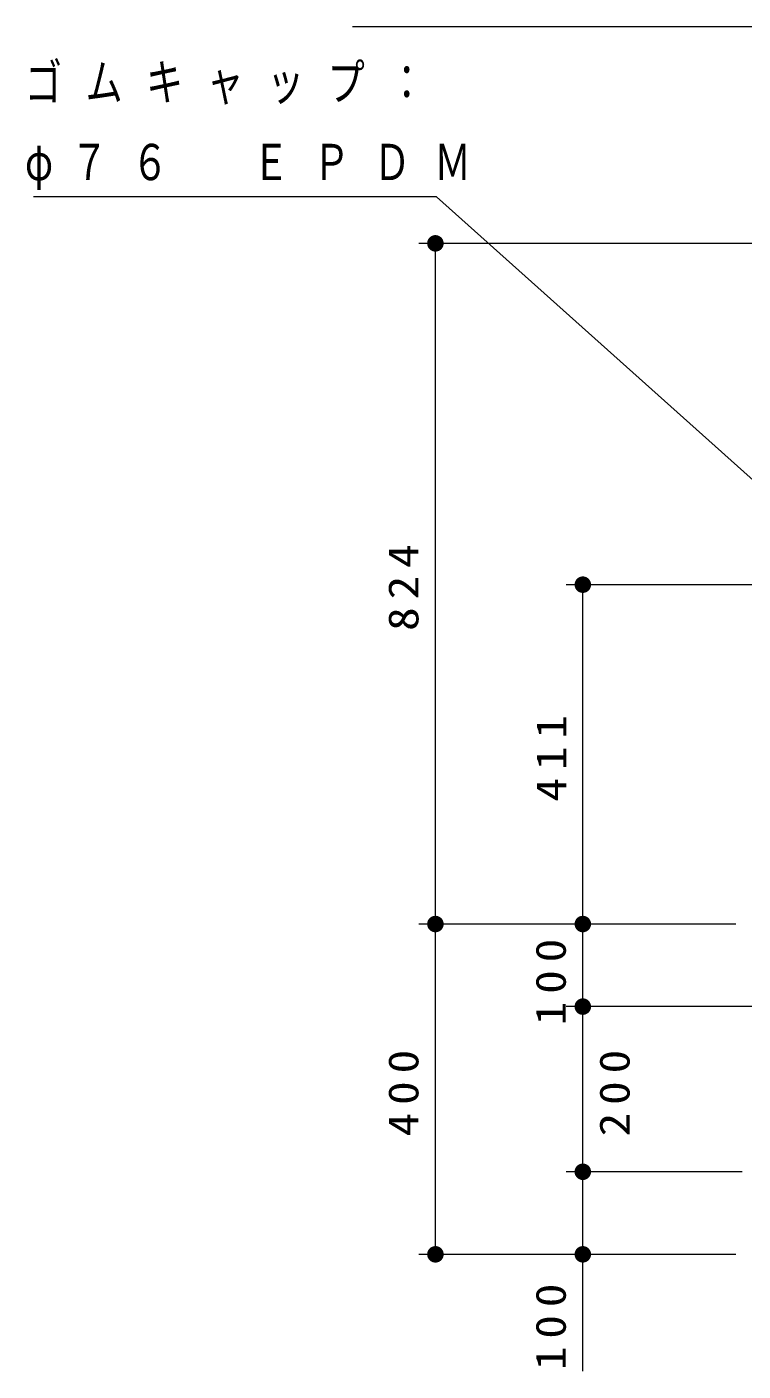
# Model space of a CAD drawing. Units: millimetres on the paper, scale 1:20. Extents: x -365 to 0, y -26 to 257.
# Drawn here: x -193.9 to -150.5, y 70.4 to 151.8 of the extents above; entities that cross this region are included whole.
import ezdxf

# ---------------------------------------------------------------- set-up
doc = ezdxf.new("R2010")
doc.units = ezdxf.units.MM
doc.layers.add('LY_1', color=7, linetype='Continuous', lineweight=25)
doc.styles.add('ＭＳ ゴシック', font='')
doc.styles.get('ＭＳ ゴシック').set_extended_font_data('MS Gothic')

# ---------------------------------------------------------------- blocks, each defined once
blk = doc.blocks.new('filled_dot')
at = {"color": 0, "linetype": 'Continuous', "lineweight": -2, "const_width": 1.25}
blk.add_lwpolyline([(-0.625, 0, 1), (0.625, 0, 1)], format="xyb", close=True, dxfattribs=at)

msp = doc.modelspace()

# ---------------------------------------------------------------- linework, layer by layer
at = {"layer": 'LY_1', "lineweight": 13}
for p, q in [((-111.343, 138.65), (-170.135, 138.65)), ((-169.135, 97.435), (-169.135, 138.65)), ((-149.66, 117.983), (-161.208, 117.983)), ((-160.208, 97.435), (-160.208, 117.983)), ((-150.935, 97.435), (-170.135, 97.435)), ((-150.935, 97.435), (-170.135, 97.435)), ((-169.135, 77.435), (-169.135, 97.435)), ((-150.935, 97.435), (-161.208, 97.435)), ((-150.935, 97.435), (-161.208, 97.435)), ((-160.208, 92.435), (-160.208, 97.435)), ((-148.435, 92.435), (-161.208, 92.435)), ((-160.208, 82.435), (-160.208, 92.435)), ((-150.56, 82.435), (-161.208, 82.435)), ((-160.208, 70.364), (-160.208, 82.435)), ((-150.935, 77.435), (-170.135, 77.435))]:
    msp.add_line(p, q, dxfattribs=at)
for points in [[(-122.617, 130.159), (-144.096, 151.758), (-174.166, 151.758)], [(-134.352, 110.41), (-169.062, 141.477), (-193.481, 141.477)]]:
    msp.add_lwpolyline(points, dxfattribs=at)

# ---------------------------------------------------------------- block references
at = {"layer": 'LY_1', "lineweight": 13, "xscale": 0.4, "yscale": 0.4}
for p, rotation in [((-169.135, 138.65), 270), ((-160.208, 117.983), 270), ((-169.135, 97.435), 270), ((-169.135, 97.435), 90), ((-160.208, 97.435), 270), ((-160.208, 97.435), 90), ((-160.208, 92.435), 90), ((-160.208, 92.435), 270), ((-160.208, 82.435), 270), ((-169.135, 77.435), 90), ((-160.208, 77.435), 90)]:
    msp.add_blockref('filled_dot', p, dxfattribs=dict(at, rotation=rotation))

# ---------------------------------------------------------------- texts
at = {"layer": 'LY_1', "char_height": 2.199, "attachment_point": 4, "style": 'ＭＳ ゴシック'}
for s, insert in [('\\T1.63;\\W0.75;ゴムキャップ：', (-193.998, 148.277)), ('\\T1.63;\\W0.75;φ７６\u3000ＥＰＤＭ', (-193.998, 143.277))]:
    msp.add_mtext(s, dxfattribs=dict(at, insert=insert))
at = {"layer": 'LY_1', "char_height": 1.833, "rotation": 90, "style": 'ＭＳ ゴシック'}
for s, insert, attachment_point in [('\\T1.33;\\W1.15;824', (-170.135, 118.043), 8), ('\\T1.33;\\W1.15;411', (-161.208, 107.709), 8), ('\\T1.33;\\W1.15;100', (-161.208, 94.162), 8), ('\\T1.33;\\W1.15;400', (-170.135, 87.435), 8), ('\\T1.33;\\W1.15;200', (-159.208, 87.435), 2), ('\\T1.33;\\W1.15;100', (-161.208, 73.28), 8)]:
    msp.add_mtext(s, dxfattribs=dict(at, insert=insert, attachment_point=attachment_point))

doc.saveas('drawing.dxf')
